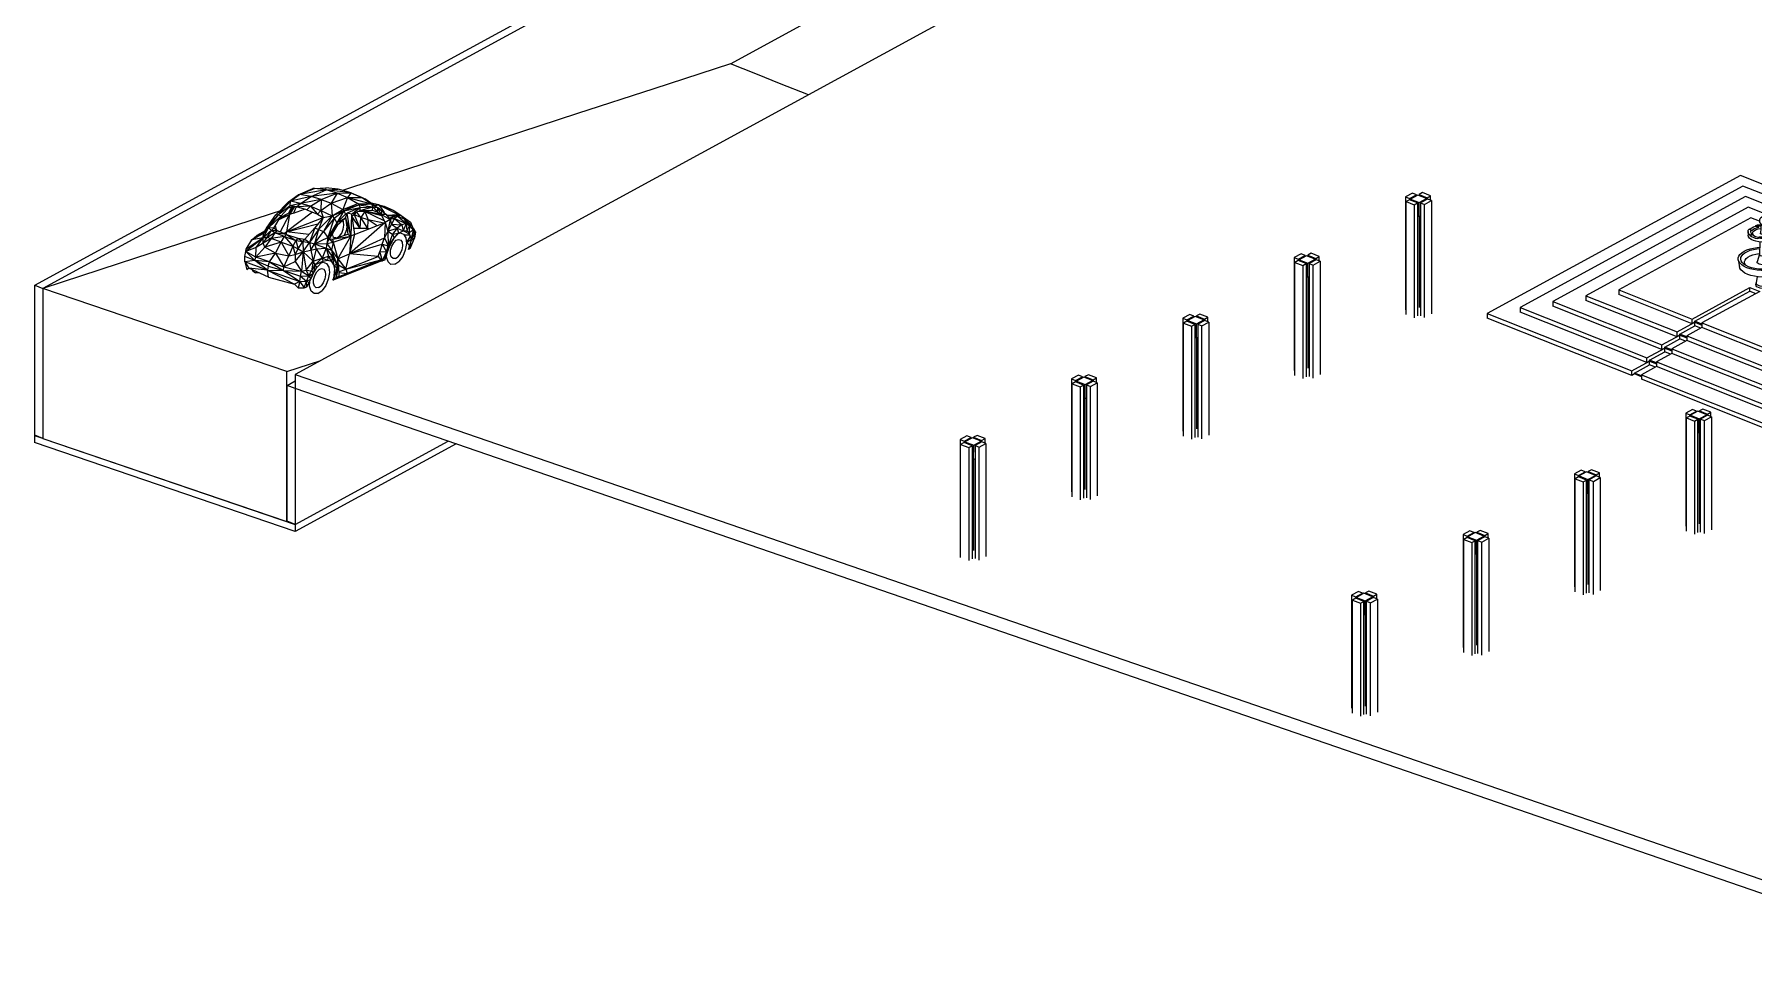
# Model space of a CAD drawing. Header units: millimetres. Extents: x -44545 to 51785, y -22696 to 32686.
# Drawn here: x -44545 to -12067, y -22696 to -5133 of the extents above; entities that cross this region are included whole.
import ezdxf

# ---------------------------------------------------------------- set-up
doc = ezdxf.new("R2010")
doc.units = ezdxf.units.MM
for name, color, linetype, lineweight in [('A-DETL-GENF', 92, 'Continuous', 9), ('A-FLOR', 192, 'Continuous', 9), ('A-FLOR-LEVL', 51, 'Continuous', 9), ('A-GENM', 13, 'Continuous', 9), ('A-WALL', 113, 'Continuous', 9), ('S-FNDN', 32, 'Continuous', 9)]:
    doc.layers.add(name, color=color, linetype=linetype, lineweight=lineweight)

# ---------------------------------------------------------------- blocks, each defined once
blk = doc.blocks.new('坡道 - 坡道-134946-3D Section 3')
at = {"layer": 'A-FLOR-LEVL'}
for p, q in [((-39685, -8393), (-39750, -8414)), ((-39778, -11500), (-44383, -9930)), ((-44383, -9930), (-44383, -12763)), ((-39778, -11500), (-39133, -11292)), ((-39778, -14332), (-39778, -11500)), ((-44383, -12763), (-39778, -14332)), ((-39768, -14327), (-39778, -14332))]:
    blk.add_line(p, q, dxfattribs=at)
for points in [[(-31397, -5688, 0), (-32840, -6159, 0), (-34282, -6629, 0), (-35725, -7100, 0), (-37168, -7571, 0), (-38611, -8043, 0), (-38723, -8079, 0)], [(-29922, -6274, 0), (-29953, -6261, 0), (-30435, -6070, 0), (-30916, -5879, 0), (-31397, -5688, 0)], [(-39913, -8468, 0), (-40054, -8514, 0), (-41497, -8986, 0), (-42940, -9458, 0), (-44383, -9930, 0)]]:
    blk.add_polyline3d(points, dxfattribs=at)
blk = doc.blocks.new('water view - water view-248773-3D Section 3')
at = {"layer": 'A-GENM'}
for p, q in [((-12317, -7796), (-17098, -10401)), ((-12268, -7996), (-16478, -10290)), ((-9588, -8880), (-12317, -7796)), ((-9874, -8947), (-12268, -7996)), ((-12219, -8196), (-15857, -10179)), ((-12170, -8397), (-15237, -10067)), ((-10160, -9014), (-12219, -8196)), ((-10446, -9081), (-12170, -8397)), ((-12121, -8597), (-14616, -9956)), ((-11958, -8661), (-12121, -8597)), ((-12028, -8755), (-12028, -8741)), ((-12028, -8741), (-11987, -8757)), ((-11973, -8777), (-12028, -8755)), ((-11926, -8712), (-11940, -8886)), ((-11919, -8716), (-11912, -8720)), ((-11834, -8886), (-11849, -8712)), ((-11846, -8748), (-11821, -8751)), ((-10731, -9149), (-11842, -8708)), ((-11786, -8746), (-11833, -8772)), ((-11821, -8751), (-11786, -8732)), ((-11786, -8732), (-11786, -8746)), ((-12172, -8856), (-12172, -8923)), ((-12113, -8825), (-12154, -8809)), ((-12134, -8921), (-12099, -8902)), ((-12088, -8911), (-12134, -8936)), ((-12134, -8936), (-12134, -8921)), ((-11953, -8961), (-11988, -8980)), ((-11988, -8980), (-11988, -8994)), ((-11950, -9052), (-11959, -9286)), ((-11815, -9286), (-11824, -9052)), ((-11746, -8971), (-11787, -8955)), ((-11746, -8985), (-11746, -8971)), ((-11621, -8917), (-11676, -8895)), ((-11640, -8790), (-11675, -8809)), ((-11662, -8886), (-11621, -8903)), ((-11621, -8903), (-11621, -8917)), ((-11602, -8923), (-11602, -8856)), ((-10762, -9254), (-10446, -9081)), ((-10477, -9187), (-10160, -9014)), ((-10446, -9081), (-10446, -9170)), ((-10191, -9120), (-9874, -8947)), ((-9976, -9087), (-10168, -9192)), ((-10160, -9014), (-10160, -9103)), ((-10117, -9149), (-9925, -9044)), ((-7917, -9905), (-9976, -9087)), ((-9925, -9044), (-9815, -9088)), ((-9905, -9052), (-9588, -8880)), ((-9874, -9035), (-9905, -9052)), ((-9690, -9020), (-9882, -9124)), ((-9874, -8947), (-9874, -9035)), ((-9831, -9082), (-9639, -8977)), ((-7296, -9971), (-9690, -9020)), ((-9639, -8977), (-9530, -9021)), ((-9588, -8968), (-9619, -8985)), ((-9404, -8953), (-9596, -9057)), ((-9588, -8880), (-9588, -8968)), ((-6676, -10036), (-9404, -8953)), ((-12359, -9388), (-12335, -9523)), ((-11959, -9282), (-11999, -9426)), ((-11775, -9426), (-11816, -9282)), ((-11748, -9772), (-10782, -9246)), ((-10548, -9221), (-11639, -9816)), ((-11443, -9536), (-10731, -9149)), ((-11439, -9523), (-11415, -9388)), ((-10782, -9246), (-10673, -9290)), ((-10731, -9237), (-10762, -9254)), ((-10731, -9149), (-10731, -9237)), ((-10689, -9283), (-10497, -9179)), ((-9158, -9773), (-10548, -9221)), ((-10497, -9179), (-10387, -9222)), ((-10446, -9170), (-10477, -9187)), ((-10262, -9154), (-10454, -9259)), ((-10403, -9216), (-10211, -9112)), ((-8538, -9839), (-10262, -9154)), ((-10211, -9112), (-10101, -9155)), ((-10160, -9103), (-10191, -9120)), ((-11999, -9707), (-12017, -9826)), ((-11757, -9826), (-11775, -9708)), ((-11774, -9717), (-11752, -9705)), ((-15237, -10067), (-13512, -10752)), ((-15237, -10067), (-15237, -10156)), ((-14616, -9956), (-13226, -10508)), ((-14616, -9956), (-14616, -10044)), ((-13226, -10596), (-14616, -10044)), ((-13226, -10508), (-12136, -9914)), ((-13175, -10550), (-12136, -9983)), ((-11952, -9986), (-13043, -10581)), ((-12136, -9914), (-11952, -9986)), ((-12136, -9983), (-12136, -9914)), ((-12136, -9983), (-12026, -10027)), ((-12017, -9823), (-12026, -9856)), ((-11639, -9816), (-11766, -9765)), ((-11748, -9856), (-11757, -9823)), ((-11653, -11133), (-9158, -9773)), ((-9158, -9862), (-11653, -11221)), ((-10839, -11093), (-8538, -9839)), ((-8538, -9928), (-10769, -11143)), ((-10758, -11453), (-7917, -9905)), ((-10758, -11857), (-7296, -9971)), ((-7917, -9993), (-10758, -11541)), ((-10758, -12260), (-6676, -10036)), ((-7296, -10059), (-10758, -11945)), ((-9158, -9862), (-9158, -9773)), ((-8538, -9928), (-8538, -9839)), ((-7917, -9993), (-7917, -9905)), ((-7296, -10059), (-7296, -9971)), ((-6676, -10125), (-6676, -10036)), ((-16478, -10290), (-14084, -11241)), ((-16478, -10290), (-16478, -10378)), ((-14084, -11329), (-16478, -10378)), ((-15857, -10179), (-13798, -10996)), ((-15857, -10179), (-15857, -10267)), ((-13798, -11085), (-15857, -10267)), ((-13512, -10841), (-15237, -10156)), ((-6676, -10125), (-10758, -12349)), ((-17098, -10401), (-14370, -11485)), ((-17098, -10401), (-17098, -10490)), ((-14370, -11573), (-17098, -10490)), ((-13512, -10752), (-13175, -10568)), ((-13461, -10794), (-13175, -10638)), ((-13043, -10669), (-13329, -10825)), ((-13226, -10596), (-13226, -10508)), ((-13175, -10568), (-13226, -10596)), ((-13043, -10602), (-13175, -10550)), ((-13175, -10568), (-13175, -10550)), ((-13043, -10621), (-13175, -10568)), ((-13175, -10568), (-13043, -10621)), ((-13175, -10638), (-13175, -10568)), ((-13066, -10682), (-13175, -10638)), ((-13043, -10581), (-11653, -11133)), ((-13043, -10581), (-13043, -10669)), ((-11653, -11221), (-13043, -10669)), ((-13798, -10996), (-13461, -10813)), ((-13798, -11085), (-13798, -10996)), ((-13747, -11038), (-13461, -10882)), ((-13614, -11091), (-13747, -11038)), ((-13747, -11057), (-13747, -11038)), ((-13329, -10913), (-13614, -11069)), ((-13512, -10841), (-13512, -10752)), ((-13461, -10813), (-13512, -10841)), ((-13329, -10846), (-13461, -10794)), ((-13461, -10813), (-13461, -10794)), ((-13461, -10813), (-13329, -10865)), ((-13461, -10882), (-13461, -10813)), ((-13329, -10865), (-13461, -10813)), ((-13352, -10926), (-13461, -10882)), ((-13329, -10825), (-11604, -11510)), ((-13329, -10825), (-13329, -10913)), ((-11604, -11598), (-13329, -10913)), ((-14370, -11485), (-14033, -11301)), ((-14084, -11241), (-13747, -11057)), ((-14084, -11329), (-14084, -11241)), ((-14033, -11301), (-14084, -11329)), ((-14033, -11282), (-13747, -11127)), ((-13900, -11335), (-14033, -11282)), ((-14033, -11301), (-14033, -11282)), ((-13900, -11354), (-14033, -11301)), ((-14033, -11301), (-13900, -11354)), ((-14033, -11371), (-14033, -11301)), ((-13614, -11158), (-13900, -11313)), ((-13900, -11313), (-11506, -12264)), ((-13900, -11313), (-13900, -11402)), ((-13747, -11057), (-13798, -11085)), ((-13614, -11110), (-13747, -11057)), ((-13747, -11057), (-13614, -11110)), ((-13747, -11127), (-13747, -11057)), ((-13637, -11170), (-13747, -11127)), ((-13614, -11069), (-11555, -11887)), ((-13614, -11069), (-13614, -11158)), ((-11555, -11975), (-13614, -11158)), ((-11653, -11221), (-11653, -11133)), ((-11604, -11510), (-11246, -11314)), ((-14370, -11573), (-14370, -11485)), ((-14319, -11545), (-14370, -11573)), ((-14319, -11527), (-14033, -11371)), ((-14186, -11579), (-14319, -11527)), ((-14319, -11527), (-14319, -11545)), ((-14186, -11598), (-14319, -11545)), ((-13900, -11402), (-14186, -11558)), ((-14186, -11558), (-11457, -12641)), ((-14186, -11558), (-14186, -11646)), ((-11457, -12730), (-14186, -11646)), ((-13923, -11414), (-14033, -11371)), ((-11506, -12353), (-13900, -11402)), ((-11246, -11403), (-11604, -11598)), ((-11604, -11598), (-11604, -11510)), ((-11014, -11592), (-10985, -11576)), ((-10985, -11665), (-11014, -11681)), ((-11555, -11887), (-11246, -11718)), ((-11246, -11807), (-11555, -11975)), ((-11555, -11975), (-11555, -11887)), ((-11014, -11996), (-10985, -11980)), ((-11506, -12264), (-11246, -12122)), ((-11246, -12211), (-11506, -12353)), ((-11506, -12353), (-11506, -12264)), ((-10985, -12069), (-11014, -12085)), ((-11457, -12641), (-11246, -12526)), ((-11246, -12614), (-11457, -12730)), ((-11457, -12730), (-11457, -12641)), ((-11014, -12400), (-10985, -12384)), ((-10985, -12473), (-11014, -12489))]:
    blk.add_line(p, q, dxfattribs=at)
for points in [[(-12144, -8813, 0), (-12132, -8803, 0), (-12104, -8784, 0), (-12069, -8768, 0), (-12028, -8755, 0)], [(-12028, -8741, 0), (-11991, -8732, 0), (-11951, -8727, 0), (-11927, -8725, 0)], [(-11987, -8757, 0), (-11947, -8750, 0), (-11929, -8748, 0)], [(-11987, -8757, 0), (-11980, -8767, 0), (-11973, -8777, 0)], [(-11861, -8586, 0), (-11863, -8585, 0), (-11864, -8585, 0), (-11866, -8584, 0), (-11868, -8584, 0), (-11869, -8583, 0), (-11871, -8583, 0), (-11872, -8583, 0), (-11874, -8582, 0), (-11875, -8582, 0), (-11877, -8582, 0), (-11878, -8582, 0), (-11879, -8581, 0), (-11881, -8581, 0), (-11882, -8581, 0), (-11884, -8581, 0), (-11885, -8581, 0), (-11886, -8581, 0), (-11888, -8581, 0), (-11889, -8581, 0), (-11890, -8581, 0), (-11892, -8581, 0), (-11893, -8581, 0), (-11894, -8581, 0), (-11896, -8582, 0), (-11897, -8582, 0), (-11898, -8582, 0), (-11900, -8582, 0), (-11901, -8582, 0), (-11903, -8583, 0), (-11904, -8583, 0), (-11906, -8584, 0), (-11908, -8584, 0), (-11909, -8585, 0), (-11911, -8585, 0), (-11913, -8586, 0), (-11915, -8587, 0), (-11917, -8587, 0), (-11919, -8588, 0), (-11921, -8589, 0), (-11923, -8591, 0), (-11925, -8592, 0), (-11927, -8594, 0), (-11930, -8595, 0), (-11932, -8597, 0), (-11935, -8599, 0), (-11938, -8602, 0), (-11940, -8605, 0), (-11943, -8608, 0), (-11946, -8611, 0), (-11948, -8615, 0), (-11951, -8620, 0), (-11953, -8624, 0), (-11955, -8629, 0), (-11956, -8635, 0), (-11958, -8641, 0), (-11958, -8647, 0), (-11959, -8653, 0), (-11958, -8659, 0), (-11958, -8665, 0), (-11956, -8671, 0), (-11955, -8676, 0), (-11953, -8681, 0), (-11950, -8686, 0), (-11948, -8690, 0), (-11945, -8694, 0), (-11943, -8698, 0), (-11940, -8701, 0), (-11937, -8704, 0), (-11935, -8706, 0), (-11932, -8708, 0), (-11930, -8710, 0), (-11927, -8712, 0), (-11925, -8713, 0), (-11923, -8715, 0), (-11920, -8716, 0), (-11918, -8717, 0), (-11916, -8718, 0), (-11915, -8719, 0), (-11914, -8719, 0)], [(-11914, -8719, 0), (-11912, -8720, 0), (-11910, -8720, 0), (-11908, -8721, 0), (-11908, -8721, 0)], [(-11912, -8720, 0), (-11894, -8724, 0), (-11874, -8723, 0), (-11858, -8718, 0)], [(-11861, -8586, 0), (-11859, -8587, 0), (-11857, -8588, 0), (-11855, -8589, 0), (-11853, -8590, 0), (-11851, -8591, 0), (-11848, -8592, 0), (-11846, -8594, 0), (-11843, -8596, 0), (-11841, -8598, 0), (-11838, -8600, 0), (-11836, -8603, 0), (-11833, -8606, 0), (-11830, -8609, 0), (-11828, -8613, 0), (-11825, -8617, 0), (-11823, -8621, 0), (-11821, -8626, 0), (-11819, -8631, 0), (-11817, -8637, 0), (-11816, -8643, 0), (-11816, -8649, 0), (-11816, -8655, 0), (-11816, -8661, 0), (-11817, -8667, 0), (-11818, -8673, 0), (-11820, -8678, 0), (-11822, -8683, 0), (-11825, -8688, 0), (-11827, -8692, 0), (-11830, -8696, 0), (-11833, -8699, 0), (-11835, -8702, 0), (-11838, -8704, 0), (-11840, -8707, 0), (-11843, -8709, 0), (-11845, -8711, 0), (-11848, -8712, 0), (-11850, -8714, 0), (-11852, -8715, 0), (-11854, -8716, 0), (-11856, -8717, 0), (-11858, -8718, 0), (-11860, -8719, 0), (-11862, -8720, 0), (-11864, -8720, 0), (-11866, -8721, 0), (-11866, -8721, 0)], [(-11848, -8724, 0), (-11826, -8726, 0), (-11786, -8732, 0)], [(-11833, -8772, 0), (-11827, -8761, 0), (-11821, -8751, 0)], [(-11786, -8746, 0), (-11742, -8756, 0), (-11702, -8770, 0)], [(-12134, -8921, 0), (-12155, -8900, 0), (-12168, -8878, 0), (-12172, -8855, 0), (-12167, -8831, 0), (-12154, -8809, 0)], [(-12072, -9024, 0), (-12113, -9004, 0), (-12144, -8981, 0), (-12164, -8954, 0), (-12172, -8927, 0), (-12172, -8923, 0)], [(-12072, -8971, 0), (-12107, -8955, 0), (-12134, -8936, 0)], [(-12099, -8902, 0), (-12114, -8884, 0), (-12121, -8864, 0), (-12121, -8845, 0), (-12113, -8825, 0)], [(-12099, -8845, 0), (-12106, -8835, 0), (-12113, -8825, 0)], [(-11973, -8777, 0), (-12017, -8789, 0), (-12053, -8804, 0), (-12081, -8824, 0), (-12099, -8845, 0)], [(-12099, -8902, 0), (-12094, -8906, 0), (-12088, -8911, 0)], [(-12088, -8911, 0), (-12063, -8931, 0), (-12029, -8948, 0)], [(-12072, -8922, 0), (-12085, -8900, 0), (-12086, -8878, 0), (-12075, -8856, 0), (-12053, -8836, 0), (-12022, -8819, 0), (-11983, -8806, 0), (-11938, -8797, 0), (-11933, -8797, 0)], [(-11602, -8920, 0), (-11607, -8948, 0), (-11624, -8974, 0), (-11652, -8999, 0), (-11691, -9020, 0), (-11738, -9036, 0), (-11792, -9048, 0), (-11850, -9055, 0), (-11909, -9056, 0), (-11968, -9051, 0), (-12023, -9040, 0), (-12072, -9024, 0)], [(-11988, -8994, 0), (-12032, -8984, 0), (-12072, -8971, 0)], [(-12029, -8948, 0), (-11987, -8961, 0), (-11962, -8966, 0)], [(-11746, -8971, 0), (-11791, -8981, 0), (-11840, -8986, 0), (-11890, -8988, 0), (-11940, -8986, 0), (-11988, -8980, 0)], [(-11787, -8955, 0), (-11827, -8961, 0), (-11869, -8965, 0), (-11911, -8964, 0), (-11953, -8961, 0)], [(-11921, -8906, 0), (-11936, -8897, 0), (-11940, -8886, 0)], [(-11834, -8886, 0), (-11834, -8888, 0), (-11840, -8898, 0), (-11855, -8907, 0), (-11877, -8911, 0), (-11901, -8911, 0), (-11921, -8906, 0)], [(-11842, -8797, 0), (-11798, -8804, 0), (-11758, -8816, 0)], [(-11745, -8793, 0), (-11787, -8780, 0), (-11833, -8772, 0)], [(-11778, -8958, 0), (-11758, -8952, 0), (-11721, -8936, 0), (-11693, -8917, 0), (-11676, -8895, 0)], [(-11758, -8816, 0), (-11725, -8833, 0), (-11702, -8853, 0), (-11690, -8874, 0), (-11689, -8897, 0), (-11699, -8918, 0)], [(-11621, -8917, 0), (-11642, -8938, 0), (-11670, -8956, 0), (-11705, -8972, 0), (-11746, -8985, 0)], [(-11687, -8830, 0), (-11711, -8810, 0), (-11745, -8793, 0)], [(-11702, -8770, 0), (-11668, -8786, 0), (-11651, -8796, 0)], [(-11675, -8809, 0), (-11681, -8820, 0), (-11687, -8830, 0)], [(-11676, -8895, 0), (-11669, -8891, 0), (-11662, -8886, 0)], [(-11675, -8809, 0), (-11660, -8828, 0), (-11653, -8847, 0), (-11653, -8867, 0), (-11662, -8886, 0)], [(-11640, -8790, 0), (-11622, -8808, 0), (-11609, -8826, 0), (-11603, -8845, 0), (-11603, -8865, 0), (-11609, -8884, 0), (-11621, -8903, 0)], [(-12195, -9538, 0), (-12247, -9513, 0), (-12291, -9485, 0), (-12324, -9454, 0), (-12347, -9421, 0), (-12359, -9387, 0), (-12359, -9353, 0), (-12347, -9319, 0), (-12325, -9286, 0), (-12291, -9255, 0), (-12247, -9227, 0), (-12195, -9203, 0), (-12135, -9182, 0), (-12068, -9167, 0), (-11998, -9156, 0), (-11954, -9152, 0)], [(-12162, -9520, 0), (-12211, -9497, 0), (-12252, -9470, 0), (-12282, -9441, 0), (-12302, -9410, 0), (-12310, -9377, 0), (-12307, -9345, 0), (-12292, -9313, 0), (-12267, -9283, 0), (-12231, -9255, 0), (-12185, -9230, 0), (-12132, -9209, 0), (-12072, -9193, 0), (-12006, -9181, 0), (-11954, -9176, 0)], [(-12211, -9498, 0), (-12223, -9483, 0), (-12237, -9453, 0), (-12239, -9423, 0), (-12229, -9393, 0), (-12208, -9364, 0), (-12175, -9338, 0), (-12133, -9315, 0), (-12082, -9296, 0), (-12025, -9282, 0), (-11963, -9272, 0), (-11958, -9272, 0)], [(-11580, -9203, 0), (-11527, -9227, 0), (-11483, -9255, 0), (-11450, -9286, 0), (-11427, -9319, 0), (-11415, -9353, 0), (-11415, -9387, 0), (-11427, -9421, 0), (-11450, -9454, 0), (-11483, -9485, 0), (-11527, -9513, 0), (-11580, -9537, 0), (-11640, -9558, 0), (-11706, -9573, 0), (-11776, -9584, 0), (-11850, -9590, 0), (-11924, -9590, 0), (-11998, -9584, 0), (-12068, -9574, 0), (-12134, -9558, 0), (-12195, -9538, 0)], [(-11612, -9220, 0), (-11563, -9243, 0), (-11522, -9270, 0), (-11492, -9299, 0), (-11472, -9330, 0), (-11464, -9363, 0), (-11467, -9395, 0), (-11482, -9427, 0), (-11507, -9457, 0), (-11543, -9485, 0), (-11589, -9510, 0), (-11642, -9531, 0), (-11703, -9547, 0), (-11768, -9559, 0), (-11836, -9566, 0), (-11906, -9567, 0), (-11976, -9563, 0), (-12043, -9553, 0), (-12105, -9539, 0), (-12162, -9520, 0)], [(-11934, -9312, 0), (-11951, -9302, 0), (-11959, -9289, 0), (-11959, -9283, 0)], [(-11815, -9284, 0), (-11819, -9297, 0), (-11832, -9309, 0), (-11854, -9317, 0), (-11881, -9320, 0), (-11909, -9319, 0), (-11934, -9312, 0)], [(-11820, -9152, 0), (-11777, -9156, 0), (-11706, -9167, 0), (-11640, -9182, 0), (-11580, -9203, 0)], [(-11819, -9176, 0), (-11799, -9177, 0), (-11732, -9187, 0), (-11669, -9201, 0), (-11612, -9220, 0)], [(-11816, -9272, 0), (-11770, -9278, 0), (-11711, -9290, 0), (-11658, -9308, 0)], [(-11658, -9308, 0), (-11613, -9330, 0), (-11577, -9355, 0), (-11551, -9383, 0), (-11537, -9412, 0), (-11535, -9442, 0), (-11545, -9472, 0), (-11561, -9495, 0)], [(-12179, -9665, 0), (-12231, -9640, 0), (-12274, -9612, 0), (-12306, -9581, 0), (-12327, -9548, 0), (-12336, -9513, 0)], [(-11439, -9519, 0), (-11441, -9532, 0), (-11457, -9566, 0), (-11484, -9598, 0), (-11522, -9628, 0), (-11571, -9654, 0), (-11627, -9676, 0), (-11691, -9694, 0), (-11761, -9706, 0), (-11833, -9713, 0), (-11907, -9714, 0), (-11981, -9710, 0), (-12052, -9700, 0), (-12119, -9685, 0), (-12179, -9665, 0)], [(-11961, -9473, 0), (-11984, -9460, 0), (-11997, -9445, 0), (-12000, -9429, 0), (-11999, -9426, 0)], [(-11777, -9420, 0), (-11774, -9437, 0), (-11783, -9453, 0), (-11801, -9467, 0), (-11828, -9478, 0), (-11861, -9484, 0), (-11896, -9485, 0), (-11930, -9481, 0), (-11961, -9473, 0)], [(-11978, -9914, 0), (-12004, -9900, 0), (-12021, -9883, 0), (-12027, -9865, 0), (-12023, -9849, 0)], [(-11972, -9877, 0), (-11997, -9864, 0), (-12012, -9848, 0), (-12018, -9831, 0), (-12017, -9823, 0)], [(-11750, -9851, 0), (-11747, -9864, 0), (-11753, -9883, 0), (-11769, -9899, 0), (-11795, -9914, 0), (-11828, -9924, 0), (-11866, -9929, 0), (-11906, -9929, 0), (-11944, -9924, 0), (-11978, -9914, 0)], [(-11757, -9823, 0), (-11756, -9830, 0), (-11761, -9847, 0), (-11777, -9863, 0), (-11801, -9876, 0), (-11832, -9886, 0), (-11868, -9891, 0), (-11905, -9891, 0), (-11941, -9886, 0), (-11972, -9877, 0)]]:
    blk.add_polyline3d(points, dxfattribs=at)
blk = doc.blocks.new('Family8 - COLUMN-V143-3D Section 3')
at = {"layer": 'A-GENM', "lineweight": 25}
for p, q in [((19835, -2581), (19705, -2652)), ((19911, -2612), (19835, -2581)), ((20025, -2572), (19960, -2608)), ((20177, -2633), (20025, -2572)), ((19705, -2652), (19782, -2682)), ((19780, -2706), (19715, -2742)), ((19715, -2742), (19867, -2802)), ((19932, -2767), (19780, -2706)), ((19782, -2682), (19911, -2612)), ((19938, -2617), (19797, -2694)), ((19797, -2694), (19962, -2759)), ((19867, -2802), (19932, -2767)), ((20103, -2683), (19938, -2617)), ((19960, -2608), (20112, -2668)), ((19962, -2759), (20103, -2683)), ((20117, -2693), (19987, -2764)), ((19987, -2764), (20063, -2794)), ((20063, -2794), (20193, -2723)), ((20112, -2668), (20177, -2633)), ((20193, -2723), (20117, -2693))]:
    blk.add_line(p, q, dxfattribs=at)
at = {"layer": 'A-GENM'}
for p, q in [((19705, -2652), (19705, -4786)), ((19715, -4876), (19715, -2742)), ((19782, -2682), (19782, -2707)), ((19797, -2694), (19798, -2713)), ((19867, -2802), (19867, -4936)), ((19911, -2612), (19911, -2632)), ((19932, -2767), (19932, -4901)), ((19960, -2608), (19960, -2626)), ((19961, -3029), (19962, -2759)), ((19987, -2764), (19987, -4898)), ((20063, -4928), (20063, -2794)), ((20102, -2701), (20103, -2683)), ((20112, -2668), (20112, -2696)), ((20177, -2717), (20177, -2633)), ((20193, -2723), (20193, -4858)), ((19961, -3029), (19932, -3017)), ((19960, -3028), (19960, -4742)), ((19987, -3015), (19961, -3029))]:
    blk.add_line(p, q, dxfattribs=at)
blk = doc.blocks.new('Family8 - COLUMN-249135-3D Section 3')
at = {"layer": 'A-GENM', "lineweight": 25}
for p, q in [((-11116, -11068), (-11246, -11138)), ((-11246, -11138), (-11169, -11168)), ((-11166, -11194), (-11231, -11230)), ((-11231, -11230), (-11079, -11290)), ((-11169, -11168), (-11040, -11098)), ((-11014, -11255), (-11166, -11194)), ((-11015, -11102), (-11156, -11179)), ((-11156, -11179), (-10991, -11245)), ((-11040, -11098), (-11116, -11068)), ((-11079, -11290), (-11014, -11255)), ((-10850, -11168), (-11015, -11102)), ((-10991, -11245), (-10850, -11168)), ((-10921, -11061), (-10985, -11096)), ((-10985, -11096), (-10834, -11156)), ((-10834, -11179), (-10964, -11250)), ((-10964, -11250), (-10888, -11280)), ((-10769, -11121), (-10921, -11061)), ((-10888, -11280), (-10758, -11210)), ((-10834, -11156), (-10769, -11121)), ((-10758, -11210), (-10834, -11179))]:
    blk.add_line(p, q, dxfattribs=at)
at = {"layer": 'A-GENM'}
for p, q in [((-11246, -11138), (-11246, -13272)), ((-11231, -13364), (-11231, -11230)), ((-11169, -11196), (-11169, -11168)), ((-11156, -11179), (-11155, -11199)), ((-11079, -11290), (-11079, -13424)), ((-11040, -11116), (-11040, -11098)), ((-11014, -13389), (-11014, -11255)), ((-10992, -11514), (-10991, -11245)), ((-10985, -11114), (-10985, -11096)), ((-10964, -13384), (-10964, -11250)), ((-10888, -13414), (-10888, -11280)), ((-10850, -11168), (-10851, -11188)), ((-10834, -11180), (-10834, -11156)), ((-10769, -11205), (-10769, -11121)), ((-10758, -11210), (-10758, -13344)), ((-10992, -11514), (-11014, -11505)), ((-10964, -11499), (-10992, -11514)), ((-10985, -13230), (-10985, -11511))]:
    blk.add_line(p, q, dxfattribs=at)
blk = doc.blocks.new('RPC Beetle - RPC Beetle-255164-3D Section 3')
at = {"layer": 'A-DETL-GENF'}
for p, q in [((-39562, -8162), (-39285, -8046)), ((-39536, -8154), (-39253, -8041)), ((-39536, -8154), (-39285, -8046)), ((-39031, -8071), (-39536, -8154)), ((-39314, -8191), (-39031, -8071)), ((-39253, -8041), (-39285, -8046)), ((-39253, -8041), (-39042, -8028)), ((-39031, -8071), (-39253, -8041)), ((-38805, -8055), (-39042, -8028)), ((-39031, -8071), (-39042, -8028)), ((-39031, -8071), (-38805, -8055)), ((-38824, -8128), (-39031, -8071)), ((-38563, -8126), (-39031, -8071)), ((-38563, -8126), (-38805, -8055)), ((-39706, -8281), (-39983, -8541)), ((-39747, -8296), (-39983, -8541)), ((-39946, -8546), (-39706, -8281)), ((-39711, -8371), (-39946, -8546)), ((-39711, -8371), (-39882, -8561)), ((-39747, -8296), (-39562, -8162)), ((-39706, -8281), (-39747, -8296)), ((-39678, -8377), (-39741, -8511)), ((-39666, -8379), (-39723, -8535)), ((-39723, -8535), (-39651, -8381)), ((-39630, -8385), (-39723, -8535)), ((-39711, -8371), (-39706, -8281)), ((-39515, -8324), (-39711, -8371)), ((-39596, -8391), (-39711, -8371)), ((-39706, -8281), (-39536, -8154)), ((-39706, -8281), (-39562, -8162)), ((-39314, -8191), (-39706, -8281)), ((-39515, -8324), (-39706, -8281)), ((-39597, -8390), (-39647, -8506)), ((-39647, -8506), (-39440, -8435)), ((-39596, -8391), (-39515, -8324)), ((-39328, -8379), (-39596, -8391)), ((-39398, -8447), (-39596, -8391)), ((-39536, -8154), (-39562, -8162)), ((-39314, -8191), (-39536, -8154)), ((-39515, -8324), (-39314, -8191)), ((-39126, -8248), (-39515, -8324)), ((-39328, -8379), (-39515, -8324)), ((-39398, -8447), (-39328, -8379)), ((-39328, -8379), (-39126, -8248)), ((-39328, -8379), (-39199, -8530)), ((-39328, -8379), (-39131, -8459)), ((-38824, -8128), (-39314, -8191)), ((-39126, -8248), (-39314, -8191)), ((-39126, -8248), (-39131, -8459)), ((-39131, -8459), (-38937, -8323)), ((-39126, -8248), (-38824, -8128)), ((-39126, -8248), (-38937, -8323)), ((-38824, -8128), (-38937, -8323)), ((-38937, -8323), (-38627, -8213)), ((-38937, -8323), (-38919, -8558)), ((-38937, -8323), (-38718, -8441)), ((-38919, -8558), (-38718, -8441)), ((-38824, -8128), (-38563, -8126)), ((-38824, -8128), (-38627, -8213)), ((-38627, -8213), (-38718, -8441)), ((-38718, -8441), (-38437, -8327)), ((-38718, -8441), (-38414, -8352)), ((-38718, -8441), (-38697, -8467)), ((-38697, -8467), (-38414, -8352)), ((-38697, -8467), (-38393, -8400)), ((-38393, -8400), (-38633, -8508)), ((-38563, -8126), (-38627, -8213)), ((-38627, -8213), (-38354, -8214)), ((-38627, -8213), (-38437, -8327)), ((-38627, -8213), (-38176, -8332)), ((-38563, -8126), (-38524, -8141)), ((-38563, -8126), (-38354, -8214)), ((-38551, -8530), (-38393, -8400)), ((-38524, -8141), (-38300, -8236)), ((-38524, -8141), (-38354, -8214)), ((-38437, -8327), (-38414, -8352)), ((-38437, -8327), (-38176, -8332)), ((-38414, -8352), (-38176, -8332)), ((-38414, -8352), (-38393, -8400)), ((-38414, -8352), (-38153, -8389)), ((-38393, -8400), (-38153, -8389)), ((-38388, -8460), (-38393, -8400)), ((-38388, -8460), (-38153, -8389)), ((-38354, -8214), (-38155, -8337)), ((-38354, -8214), (-38176, -8332)), ((-38354, -8214), (-38300, -8236)), ((-38155, -8337), (-38300, -8236)), ((-38035, -8351), (-38183, -8318)), ((-38155, -8337), (-38176, -8332)), ((-38176, -8332), (-38153, -8389)), ((-38176, -8332), (-38065, -8399)), ((-38156, -8455), (-38153, -8389)), ((-38155, -8337), (-38065, -8399)), ((-38153, -8389), (-38065, -8399)), ((-38153, -8389), (-38065, -8488)), ((-38035, -8351), (-38151, -8340)), ((-38116, -8364), (-38035, -8351)), ((-38020, -8433), (-38065, -8399)), ((-38065, -8399), (-38065, -8488)), ((-38065, -8399), (-37979, -8464)), ((-38065, -8399), (-37997, -8526)), ((-38035, -8351), (-37936, -8376)), ((-38035, -8351), (-37754, -8459)), ((-38035, -8351), (-37939, -8499)), ((-38035, -8351), (-37675, -8532)), ((-38020, -8433), (-37979, -8464)), ((-37936, -8376), (-37754, -8459)), ((-40146, -8771), (-39983, -8541)), ((-39946, -8546), (-40146, -8771)), ((-39946, -8546), (-40119, -8788)), ((-39882, -8561), (-40119, -8788)), ((-40024, -8792), (-39882, -8561)), ((-39995, -8744), (-39980, -8826)), ((-39946, -8546), (-39983, -8541)), ((-39882, -8561), (-39946, -8546)), ((-39923, -8628), (-39723, -8535)), ((-39906, -8601), (-39723, -8535)), ((-39900, -8589), (-39741, -8511)), ((-39900, -8866), (-39723, -8535)), ((-39291, -8492), (-39782, -8860)), ((-39723, -8535), (-39782, -8860)), ((-39782, -8860), (-39088, -8590)), ((-39782, -8860), (-39190, -8713)), ((-39741, -8511), (-39723, -8535)), ((-39647, -8506), (-39723, -8535)), ((-39398, -8447), (-39199, -8530)), ((-39088, -8590), (-39248, -8784)), ((-39199, -8530), (-39131, -8459)), ((-39199, -8530), (-39088, -8590)), ((-39177, -8817), (-38919, -8558)), ((-39088, -8590), (-39177, -8817)), ((-39131, -8459), (-39088, -8590)), ((-39131, -8459), (-38919, -8558)), ((-39088, -8590), (-38919, -8558)), ((-38919, -8558), (-39083, -8857)), ((-38883, -8600), (-39083, -8857)), ((-38883, -8600), (-38998, -8967)), ((-38832, -8689), (-38998, -8967)), ((-38821, -8727), (-38998, -8967)), ((-38821, -8727), (-38976, -8993)), ((-38919, -8558), (-38697, -8467)), ((-38919, -8558), (-38883, -8600)), ((-38883, -8600), (-38697, -8467)), ((-38883, -8600), (-38832, -8689)), ((-38697, -8467), (-38832, -8689)), ((-38832, -8689), (-38669, -8525)), ((-38832, -8689), (-38667, -8599)), ((-38832, -8689), (-38821, -8727)), ((-38821, -8727), (-38667, -8599)), ((-38704, -8671), (-38720, -8643)), ((-38709, -8811), (-38696, -8736)), ((-38696, -8736), (-38704, -8671)), ((-38697, -8467), (-38669, -8525)), ((-38669, -8525), (-38633, -8508)), ((-38667, -8599), (-38633, -8508)), ((-38667, -8599), (-38624, -8903)), ((-38667, -8599), (-38566, -8942)), ((-38551, -8530), (-38633, -8508)), ((-38566, -8942), (-38633, -8508)), ((-37920, -8688), (-38592, -9278)), ((-38551, -8530), (-38566, -8942)), ((-38551, -8530), (-38388, -8460)), ((-38551, -8530), (-38495, -8911)), ((-38546, -8563), (-38549, -8529)), ((-38498, -8538), (-38546, -8563)), ((-38390, -8796), (-38546, -8563)), ((-38546, -8567), (-38546, -8563)), ((-38498, -8538), (-38519, -8516)), ((-38473, -8496), (-38498, -8538)), ((-38390, -8796), (-38498, -8538)), ((-38380, -8590), (-38498, -8538)), ((-38495, -8911), (-37920, -8688)), ((-38380, -8590), (-38451, -8487)), ((-38305, -8478), (-38423, -8475)), ((-38305, -8478), (-38401, -8466)), ((-38307, -8465), (-38392, -8462)), ((-38390, -8796), (-38380, -8590)), ((-38388, -8460), (-38156, -8455)), ((-38305, -8478), (-38380, -8590)), ((-38247, -8801), (-38380, -8590)), ((-38242, -8633), (-38380, -8590)), ((-38307, -8465), (-38319, -8459)), ((-38307, -8465), (-38310, -8458)), ((-38226, -8457), (-38307, -8465)), ((-37989, -8543), (-38307, -8465)), ((-37985, -8551), (-38307, -8465)), ((-38307, -8465), (-38305, -8478)), ((-37936, -8655), (-38305, -8478)), ((-37982, -8556), (-38305, -8478)), ((-38305, -8478), (-38242, -8633)), ((-38247, -8801), (-38242, -8633)), ((-38072, -8747), (-38242, -8633)), ((-37942, -8696), (-38242, -8633)), ((-38156, -8455), (-38065, -8488)), ((-38065, -8488), (-37997, -8526)), ((-37979, -8464), (-37997, -8526)), ((-37997, -8526), (-37920, -8688)), ((-37997, -8526), (-37903, -8530)), ((-37997, -8526), (-37825, -8629)), ((-37979, -8464), (-37903, -8530)), ((-37920, -8688), (-37930, -8973)), ((-37825, -8629), (-37920, -8688)), ((-37920, -8688), (-37868, -8848)), ((-37903, -8530), (-37825, -8629)), ((-37888, -8549), (-37675, -8532)), ((-37886, -8552), (-37738, -8562)), ((-37825, -8629), (-37868, -8848)), ((-37796, -8714), (-37868, -8848)), ((-37738, -8562), (-37840, -8609)), ((-37826, -8628), (-37825, -8629)), ((-37738, -8562), (-37825, -8629)), ((-37739, -8611), (-37825, -8629)), ((-37825, -8629), (-37796, -8714)), ((-37739, -8611), (-37796, -8714)), ((-37796, -8714), (-37602, -8726)), ((-37796, -8714), (-37690, -8795)), ((-37754, -8459), (-37613, -8550)), ((-37754, -8459), (-37675, -8532)), ((-37738, -8562), (-37739, -8611)), ((-37681, -8565), (-37739, -8611)), ((-37739, -8611), (-37519, -8703)), ((-37739, -8611), (-37602, -8726)), ((-37675, -8532), (-37738, -8562)), ((-37681, -8565), (-37738, -8562)), ((-37602, -8726), (-37690, -8795)), ((-37675, -8532), (-37681, -8565)), ((-37613, -8550), (-37681, -8565)), ((-37681, -8565), (-37557, -8616)), ((-37681, -8565), (-37519, -8703)), ((-37613, -8550), (-37675, -8532)), ((-37613, -8550), (-37440, -8680)), ((-37613, -8550), (-37557, -8616)), ((-37519, -8703), (-37602, -8726)), ((-37602, -8726), (-37581, -8843)), ((-37519, -8703), (-37581, -8843)), ((-37440, -8680), (-37557, -8616)), ((-37557, -8616), (-37412, -8741)), ((-37557, -8616), (-37519, -8703)), ((-37557, -8616), (-37459, -8739)), ((-37519, -8703), (-37459, -8739)), ((-37519, -8703), (-37506, -8840)), ((-37459, -8739), (-37506, -8840)), ((-37459, -8739), (-37462, -8877)), ((-37412, -8741), (-37459, -8739)), ((-37459, -8739), (-37390, -8832)), ((-37440, -8680), (-37412, -8741)), ((-37412, -8741), (-37366, -8840)), ((-37412, -8741), (-37390, -8832)), ((-37412, -8741), (-37369, -8897)), ((-40224, -8973), (-40553, -9235)), ((-40224, -8973), (-40545, -9189)), ((-40545, -9189), (-40438, -9010)), ((-40438, -9010), (-40448, -9031)), ((-40438, -9010), (-40444, -9020)), ((-40193, -8852), (-40438, -9010)), ((-40217, -8893), (-40438, -9010)), ((-40438, -9010), (-40341, -8928)), ((-40224, -8973), (-40438, -9010)), ((-40356, -9160), (-40224, -8973)), ((-40225, -9075), (-40356, -9160)), ((-40187, -8841), (-40341, -8928)), ((-40192, -8850), (-40341, -8928)), ((-40225, -9075), (-40155, -8972)), ((-40225, -9075), (-40224, -8973)), ((-40071, -8986), (-40225, -9075)), ((-40193, -9152), (-40225, -9075)), ((-40224, -8973), (-40119, -8788)), ((-40063, -8837), (-40224, -8973)), ((-40224, -8973), (-40217, -8893)), ((-40155, -8972), (-40224, -8973)), ((-40217, -8893), (-40146, -8771)), ((-40119, -8788), (-40217, -8893)), ((-40217, -8893), (-40215, -8889)), ((-40071, -8986), (-40193, -9152)), ((-39884, -9057), (-40193, -9152)), ((-40155, -8972), (-40063, -8837)), ((-40000, -8883), (-40155, -8972)), ((-40071, -8986), (-40155, -8972)), ((-40119, -8788), (-40146, -8771)), ((-40063, -8837), (-40119, -8788)), ((-40024, -8792), (-40119, -8788)), ((-40000, -8883), (-40071, -8986)), ((-39818, -8950), (-40071, -8986)), ((-39884, -9057), (-40071, -8986)), ((-40063, -8837), (-40024, -8792)), ((-39960, -8842), (-40063, -8837)), ((-40000, -8883), (-40063, -8837)), ((-39960, -8842), (-40024, -8792)), ((-39960, -8842), (-40000, -8883)), ((-39785, -8913), (-40000, -8883)), ((-39818, -8950), (-40000, -8883)), ((-39992, -9262), (-39884, -9057)), ((-39785, -8913), (-39960, -8842)), ((-39884, -9057), (-39818, -8950)), ((-39884, -9057), (-39660, -9130)), ((-39884, -9057), (-39738, -9312)), ((-39834, -8893), (-39782, -8860)), ((-39785, -8913), (-39818, -8950)), ((-39818, -8950), (-39603, -9022)), ((-39818, -8950), (-39660, -9130)), ((-39785, -8913), (-39569, -8979)), ((-39785, -8913), (-39603, -9022)), ((-39783, -8914), (-39782, -8860)), ((-39361, -8913), (-39782, -8860)), ((-39603, -9022), (-39660, -9130)), ((-39569, -8979), (-39603, -9022)), ((-39603, -9022), (-39563, -9180)), ((-39603, -9022), (-39476, -9043)), ((-39569, -8979), (-39436, -8998)), ((-39569, -8979), (-39476, -9043)), ((-39563, -9180), (-39476, -9043)), ((-39476, -9043), (-39436, -8998)), ((-39476, -9043), (-39465, -9239)), ((-39476, -9043), (-39345, -9060)), ((-39465, -9239), (-39345, -9060)), ((-39436, -8998), (-39248, -8784)), ((-39436, -8998), (-39345, -9060)), ((-39248, -8784), (-39345, -9060)), ((-39177, -8817), (-39345, -9060)), ((-39345, -9060), (-39320, -9208)), ((-39345, -9060), (-39253, -9085)), ((-39320, -9208), (-39253, -9085)), ((-39177, -8817), (-39253, -9085)), ((-39253, -9085), (-39083, -8857)), ((-39253, -9085), (-38998, -8967)), ((-39253, -9085), (-39018, -9084)), ((-39253, -9085), (-39224, -9182)), ((-39253, -9085), (-39032, -9168)), ((-39248, -8784), (-39177, -8817)), ((-39177, -8817), (-39083, -8857)), ((-39083, -8857), (-38998, -8967)), ((-39018, -9084), (-39032, -9168)), ((-38998, -8967), (-39018, -9084)), ((-38976, -8993), (-39018, -9084)), ((-39018, -9084), (-38901, -9056)), ((-39018, -9084), (-38932, -9205)), ((-38998, -8967), (-38976, -8993)), ((-38976, -8993), (-38915, -8997)), ((-38976, -8993), (-38901, -9056)), ((-38901, -9056), (-38932, -9205)), ((-38922, -8900), (-38908, -8948)), ((-38915, -8997), (-38624, -8903)), ((-38915, -8997), (-38566, -8942)), ((-38915, -8997), (-38901, -9056)), ((-38908, -8948), (-38874, -8977)), ((-38901, -9056), (-38566, -8942)), ((-38901, -9056), (-38810, -9371)), ((-38849, -8976), (-38874, -8977)), ((-38815, -8964), (-38782, -8942)), ((-38810, -9371), (-38566, -8942)), ((-38782, -8942), (-38739, -8884)), ((-38739, -8884), (-38709, -8811)), ((-38688, -8923), (-38644, -8817)), ((-38644, -8817), (-38640, -8793)), ((-38624, -8903), (-38566, -8942)), ((-38495, -8911), (-38592, -9278)), ((-38566, -8942), (-38592, -9278)), ((-38592, -9278), (-37930, -8973)), ((-38592, -9278), (-37972, -9093)), ((-38495, -8911), (-38566, -8942)), ((-38390, -8796), (-38512, -8797)), ((-38247, -8801), (-38390, -8796)), ((-38227, -8807), (-38247, -8801)), ((-37972, -9093), (-38018, -9234)), ((-37972, -9093), (-37930, -8973)), ((-37972, -9093), (-37895, -9239)), ((-37972, -9093), (-37862, -9127)), ((-37868, -8848), (-37930, -8973)), ((-37930, -8973), (-37862, -9127)), ((-37868, -8848), (-37690, -8795)), ((-37868, -8848), (-37778, -8907)), ((-37868, -8848), (-37862, -9127)), ((-37778, -8907), (-37862, -9127)), ((-37862, -9127), (-37750, -8978)), ((-37832, -9123), (-37750, -8978)), ((-37794, -9134), (-37757, -9067)), ((-37690, -8795), (-37778, -8907)), ((-37778, -8907), (-37668, -8889)), ((-37778, -8907), (-37750, -8978)), ((-37757, -9067), (-37711, -9020)), ((-37750, -8978), (-37668, -8889)), ((-37711, -9020), (-37664, -9003)), ((-37690, -8795), (-37668, -8889)), ((-37690, -8795), (-37581, -8843)), ((-37676, -8898), (-37637, -8883)), ((-37668, -8889), (-37581, -8843)), ((-37664, -9003), (-37624, -9016)), ((-37637, -8883), (-37571, -8906)), ((-37624, -9016), (-37598, -9059)), ((-37598, -9059), (-37590, -9124)), ((-37581, -8843), (-37506, -8840)), ((-37571, -8842), (-37452, -8906)), ((-37571, -8906), (-37529, -8976)), ((-37565, -8916), (-37448, -8919)), ((-37517, -9082), (-37538, -9205)), ((-37529, -8976), (-37517, -9082)), ((-37520, -9055), (-37507, -9061)), ((-37507, -9061), (-37440, -8942)), ((-37507, -9061), (-37426, -9000)), ((-37507, -9061), (-37456, -9122)), ((-37462, -8877), (-37506, -8840)), ((-37480, -9196), (-37428, -9034)), ((-37390, -8832), (-37462, -8877)), ((-37426, -8987), (-37462, -8877)), ((-37447, -9175), (-37366, -8978)), ((-37447, -9175), (-37428, -9034)), ((-37366, -8978), (-37428, -9034)), ((-37428, -9034), (-37426, -8987)), ((-37390, -8832), (-37426, -8987)), ((-37369, -8897), (-37426, -8987)), ((-37366, -8978), (-37426, -8987)), ((-37390, -8832), (-37369, -8897)), ((-37388, -8794), (-37374, -8805)), ((-37374, -8805), (-37348, -8865)), ((-37374, -8805), (-37366, -8840)), ((-37366, -8840), (-37369, -8897)), ((-37348, -8865), (-37369, -8897)), ((-37355, -8940), (-37369, -8897)), ((-37366, -8978), (-37369, -8897)), ((-37368, -8838), (-37366, -8840)), ((-37368, -8964), (-37355, -8940)), ((-37366, -8840), (-37348, -8865)), ((-37355, -8940), (-37366, -8978)), ((-37358, -8945), (-37355, -8940)), ((-37348, -8865), (-37355, -8940)), ((-40570, -9430), (-40567, -9329)), ((-40379, -9404), (-40570, -9430)), ((-40567, -9329), (-40553, -9235)), ((-40379, -9404), (-40567, -9329)), ((-40356, -9160), (-40553, -9235)), ((-40553, -9235), (-40545, -9189)), ((-40379, -9404), (-40553, -9235)), ((-40359, -9338), (-40553, -9235)), ((-40379, -9404), (-40359, -9338)), ((-40129, -9508), (-40379, -9404)), ((-40105, -9425), (-40379, -9404)), ((-40140, -9587), (-40379, -9404)), ((-40359, -9338), (-40193, -9152)), ((-40359, -9338), (-40356, -9160)), ((-39992, -9262), (-40359, -9338)), ((-40105, -9425), (-40359, -9338)), ((-39992, -9262), (-40193, -9152)), ((-40105, -9425), (-39992, -9262)), ((-39992, -9262), (-39831, -9523)), ((-39992, -9262), (-39738, -9312)), ((-39831, -9523), (-39738, -9312)), ((-39660, -9130), (-39738, -9312)), ((-39738, -9312), (-39619, -9288)), ((-39660, -9130), (-39619, -9288)), ((-39660, -9130), (-39563, -9180)), ((-39619, -9288), (-39563, -9180)), ((-39619, -9288), (-39465, -9239)), ((-39619, -9288), (-39617, -9419)), ((-39617, -9419), (-39465, -9239)), ((-39563, -9180), (-39465, -9239)), ((-39465, -9239), (-39500, -9605)), ((-39465, -9239), (-39320, -9208)), ((-39465, -9239), (-39408, -9588)), ((-39465, -9239), (-39278, -9417)), ((-39408, -9588), (-39278, -9417)), ((-39320, -9208), (-39224, -9182)), ((-39320, -9208), (-39278, -9417)), ((-39278, -9417), (-39308, -9600)), ((-39224, -9182), (-39278, -9417)), ((-39278, -9417), (-39108, -9361)), ((-39278, -9417), (-39247, -9485)), ((-39247, -9485), (-39108, -9361)), ((-39247, -9485), (-39094, -9418)), ((-39224, -9182), (-39032, -9168)), ((-39224, -9182), (-39108, -9361)), ((-39212, -9537), (-39094, -9418)), ((-39032, -9168), (-39108, -9361)), ((-39108, -9361), (-38986, -9320)), ((-39108, -9361), (-39094, -9418)), ((-39108, -9361), (-38999, -9396)), ((-39094, -9418), (-38999, -9396)), ((-39032, -9168), (-38932, -9205)), ((-39032, -9168), (-38986, -9320)), ((-39032, -9168), (-38906, -9344)), ((-38999, -9396), (-38986, -9320)), ((-38999, -9396), (-38938, -9412)), ((-38986, -9320), (-38938, -9412)), ((-38986, -9320), (-38906, -9344)), ((-38938, -9412), (-38906, -9344)), ((-38938, -9412), (-38881, -9504)), ((-38932, -9205), (-38810, -9371)), ((-38932, -9205), (-38906, -9344)), ((-38932, -9205), (-38836, -9463)), ((-38881, -9504), (-38906, -9344)), ((-38906, -9344), (-38836, -9463)), ((-38810, -9371), (-38836, -9463)), ((-38810, -9371), (-38823, -9540)), ((-38810, -9371), (-38592, -9278)), ((-38797, -9483), (-38810, -9371)), ((-38810, -9371), (-38663, -9568)), ((-38663, -9568), (-38592, -9278)), ((-38663, -9568), (-38049, -9327)), ((-38663, -9568), (-38003, -9388)), ((-38660, -9672), (-38006, -9417)), ((-38003, -9388), (-38639, -9647)), ((-38006, -9417), (-38639, -9647)), ((-38049, -9327), (-38592, -9278)), ((-38049, -9327), (-38018, -9234)), ((-38049, -9327), (-38003, -9388)), ((-38049, -9327), (-37966, -9407)), ((-37966, -9407), (-38018, -9234)), ((-38018, -9234), (-37895, -9239)), ((-38006, -9417), (-38003, -9388)), ((-38006, -9417), (-37966, -9407)), ((-38003, -9388), (-37966, -9407)), ((-37966, -9407), (-37895, -9239)), ((-37922, -9394), (-37966, -9407)), ((-37922, -9394), (-37895, -9239)), ((-37922, -9394), (-37874, -9243)), ((-37895, -9239), (-37832, -9123)), ((-37895, -9239), (-37862, -9127)), ((-37874, -9243), (-37895, -9239)), ((-37891, -9339), (-37889, -9289)), ((-37863, -9429), (-37891, -9339)), ((-37874, -9243), (-37832, -9123)), ((-37832, -9123), (-37862, -9127)), ((-37819, -9281), (-37816, -9210)), ((-37802, -9336), (-37819, -9281)), ((-37816, -9210), (-37794, -9134)), ((-37768, -9365), (-37802, -9336)), ((-37723, -9363), (-37768, -9365)), ((-37723, -9363), (-37676, -9331)), ((-37633, -9273), (-37676, -9331)), ((-37587, -9325), (-37657, -9420)), ((-37603, -9200), (-37633, -9273)), ((-37590, -9124), (-37603, -9200)), ((-37538, -9205), (-37587, -9325)), ((-37447, -9175), (-37480, -9196)), ((-40570, -9430), (-40533, -9578)), ((-40140, -9587), (-40570, -9430)), ((-40570, -9430), (-40491, -9544)), ((-40491, -9544), (-40533, -9578)), ((-40121, -9719), (-40491, -9544)), ((-40140, -9587), (-40491, -9544)), ((-40429, -9573), (-40423, -9591)), ((-40423, -9591), (-40368, -9638)), ((-40298, -9635), (-40368, -9638)), ((-40129, -9508), (-40140, -9587)), ((-40121, -9719), (-40140, -9587)), ((-40140, -9587), (-39840, -9594)), ((-40140, -9587), (-39529, -9796)), ((-40140, -9587), (-39629, -9847)), ((-40129, -9508), (-40105, -9425)), ((-40129, -9508), (-39840, -9594)), ((-40121, -9719), (-39629, -9847)), ((-40105, -9425), (-39840, -9594)), ((-40105, -9425), (-39831, -9523)), ((-39840, -9594), (-39831, -9523)), ((-39840, -9594), (-39529, -9796)), ((-39840, -9594), (-39520, -9697)), ((-39840, -9594), (-39500, -9605)), ((-39831, -9523), (-39617, -9419)), ((-39831, -9523), (-39500, -9605)), ((-39617, -9419), (-39500, -9605)), ((-39529, -9796), (-39520, -9697)), ((-39520, -9697), (-39500, -9605)), ((-39520, -9697), (-39359, -9695)), ((-39520, -9697), (-39403, -9791)), ((-39500, -9605), (-39408, -9588)), ((-39500, -9605), (-39359, -9695)), ((-39408, -9588), (-39359, -9695)), ((-39408, -9588), (-39308, -9600)), ((-39403, -9791), (-39359, -9695)), ((-39359, -9695), (-39308, -9600)), ((-39359, -9695), (-39273, -9643)), ((-39359, -9695), (-39293, -9685)), ((-39359, -9695), (-39324, -9752)), ((-39324, -9752), (-39293, -9685)), ((-39247, -9485), (-39308, -9600)), ((-39308, -9600), (-39273, -9643)), ((-39293, -9685), (-39273, -9643)), ((-39247, -9485), (-39273, -9643)), ((-39273, -9643), (-39212, -9537)), ((-39270, -9760), (-39248, -9684)), ((-39248, -9684), (-39211, -9617)), ((-39247, -9485), (-39212, -9537)), ((-39211, -9617), (-39165, -9571)), ((-39165, -9571), (-39118, -9553)), ((-39120, -9444), (-39091, -9433)), ((-39118, -9553), (-39078, -9567)), ((-39091, -9433), (-39026, -9456)), ((-39078, -9567), (-39052, -9610)), ((-39045, -9674), (-39057, -9750)), ((-39052, -9610), (-39045, -9674)), ((-39026, -9456), (-38983, -9526)), ((-38971, -9632), (-38992, -9756)), ((-38983, -9526), (-38971, -9632)), ((-38909, -9774), (-38842, -9731)), ((-38887, -9745), (-38823, -9540)), ((-38887, -9745), (-38872, -9567)), ((-38887, -9745), (-38842, -9731)), ((-38881, -9504), (-38836, -9463)), ((-38872, -9567), (-38881, -9504)), ((-38881, -9504), (-38823, -9540)), ((-38866, -9756), (-38795, -9702)), ((-38866, -9756), (-38842, -9731)), ((-38866, -9756), (-38814, -9735)), ((-38797, -9483), (-38842, -9731)), ((-38842, -9731), (-38823, -9540)), ((-38795, -9702), (-38842, -9731)), ((-38836, -9463), (-38823, -9540)), ((-38797, -9483), (-38823, -9540)), ((-38814, -9735), (-38660, -9672)), ((-38814, -9735), (-38795, -9702)), ((-38797, -9483), (-38795, -9702)), ((-38797, -9483), (-38663, -9568)), ((-38796, -9619), (-38663, -9568)), ((-38796, -9628), (-38639, -9647)), ((-38795, -9702), (-38639, -9647)), ((-38795, -9702), (-38660, -9672)), ((-38663, -9568), (-38639, -9647)), ((-38660, -9672), (-38639, -9647)), ((-37808, -9477), (-37863, -9429)), ((-37735, -9473), (-37808, -9477)), ((-37735, -9473), (-37657, -9420)), ((-39529, -9796), (-39629, -9847)), ((-39629, -9847), (-39562, -9919)), ((-39529, -9796), (-39562, -9919)), ((-39562, -9919), (-39450, -9919)), ((-39529, -9796), (-39403, -9791)), ((-39529, -9796), (-39450, -9919)), ((-39450, -9919), (-39403, -9791)), ((-39450, -9919), (-39398, -9897)), ((-39403, -9791), (-39324, -9752)), ((-39398, -9897), (-39403, -9791)), ((-39403, -9791), (-39353, -9818)), ((-39398, -9897), (-39353, -9818)), ((-39353, -9818), (-39324, -9752)), ((-39345, -9889), (-39341, -9790)), ((-39317, -9979), (-39345, -9889)), ((-39262, -10027), (-39317, -9979)), ((-39273, -9832), (-39270, -9760)), ((-39256, -9887), (-39273, -9832)), ((-39189, -10024), (-39262, -10027)), ((-39222, -9916), (-39256, -9887)), ((-39178, -9914), (-39222, -9916)), ((-39189, -10024), (-39111, -9970)), ((-39178, -9914), (-39130, -9881)), ((-39087, -9823), (-39130, -9881)), ((-39041, -9875), (-39111, -9970)), ((-39057, -9750), (-39087, -9823)), ((-38992, -9756), (-39041, -9875)), ((-38909, -9774), (-38887, -9745)), ((-38866, -9756), (-38909, -9774))]:
    blk.add_line(p, q, dxfattribs=at)

msp = doc.modelspace()

# ---------------------------------------------------------------- linework, layer by layer
at = {"layer": 'A-FLOR'}
for p, q in [((-26824, -4586), (-39616, -11555)), ((-39616, -11555), (-8017, -22431)), ((-39616, -11555), (-39616, -11820)), ((-8017, -22696), (-39616, -11820))]:
    msp.add_line(p, q, dxfattribs=at)
at = {"layer": 'A-WALL'}
for p, q in [((-44535, -9870), (-20858, 3029)), ((-20760, 2940), (-44383, -9930)), ((-31397, -5688), (-28581, -4154)), ((-44535, -12702), (-44535, -9870)), ((-44535, -9870), (-44383, -9930)), ((-44383, -9930), (-44383, -12763)), ((-39768, -11760), (-39616, -11677)), ((-39768, -14327), (-39768, -11760)), ((-39616, -11820), (-39768, -11760)), ((-39616, -11820), (-39616, -14388)), ((-44383, -12763), (-44535, -12702)), ((-39616, -14388), (-36728, -12814)), ((-39616, -14388), (-39768, -14327))]:
    msp.add_line(p, q, dxfattribs=at)
at = {"layer": 'S-FNDN'}
for p, q in [((-44535, -12702), (-44545, -12707)), ((-44545, -12707), (-44390, -12760)), ((-44545, -12707), (-44545, -12840)), ((-39616, -14520), (-44545, -12840)), ((-44383, -12763), (-39616, -14388)), ((-36579, -12866), (-39616, -14520)), ((-39616, -14388), (-39616, -14520))]:
    msp.add_line(p, q, dxfattribs=at)

# ---------------------------------------------------------------- block references
at = {"layer": 'A-DETL-GENF'}
msp.add_blockref('RPC Beetle - RPC Beetle-255164-3D Section 3', (0, 0), dxfattribs=at)
at = {"layer": 'A-FLOR-LEVL'}
msp.add_blockref('坡道 - 坡道-134946-3D Section 3', (0, 0), dxfattribs=at)
at = {"layer": 'A-GENM'}
for name, p in [('water view - water view-248773-3D Section 3', (0, 0)), ('Family8 - COLUMN-V143-3D Section 3', (-38347, -5549)), ('Family8 - COLUMN-V143-3D Section 3', (-40451, -6695)), ('Family8 - COLUMN-V143-3D Section 3', (-42554, -7841)), ('Family8 - COLUMN-V143-3D Section 3', (-44658, -8987)), ('Family8 - COLUMN-249135-3D Section 3', (-2104, -1146)), ('Family8 - COLUMN-V143-3D Section 3', (-46762, -10133)), ('Family8 - COLUMN-249135-3D Section 3', (-4207, -2292)), ('Family8 - COLUMN-249135-3D Section 3', (-6311, -3438)), ('Family8 - COLUMN-249135-3D Section 3', (-8415, -4584))]:
    msp.add_blockref(name, p, dxfattribs=at)

doc.saveas('drawing.dxf')
